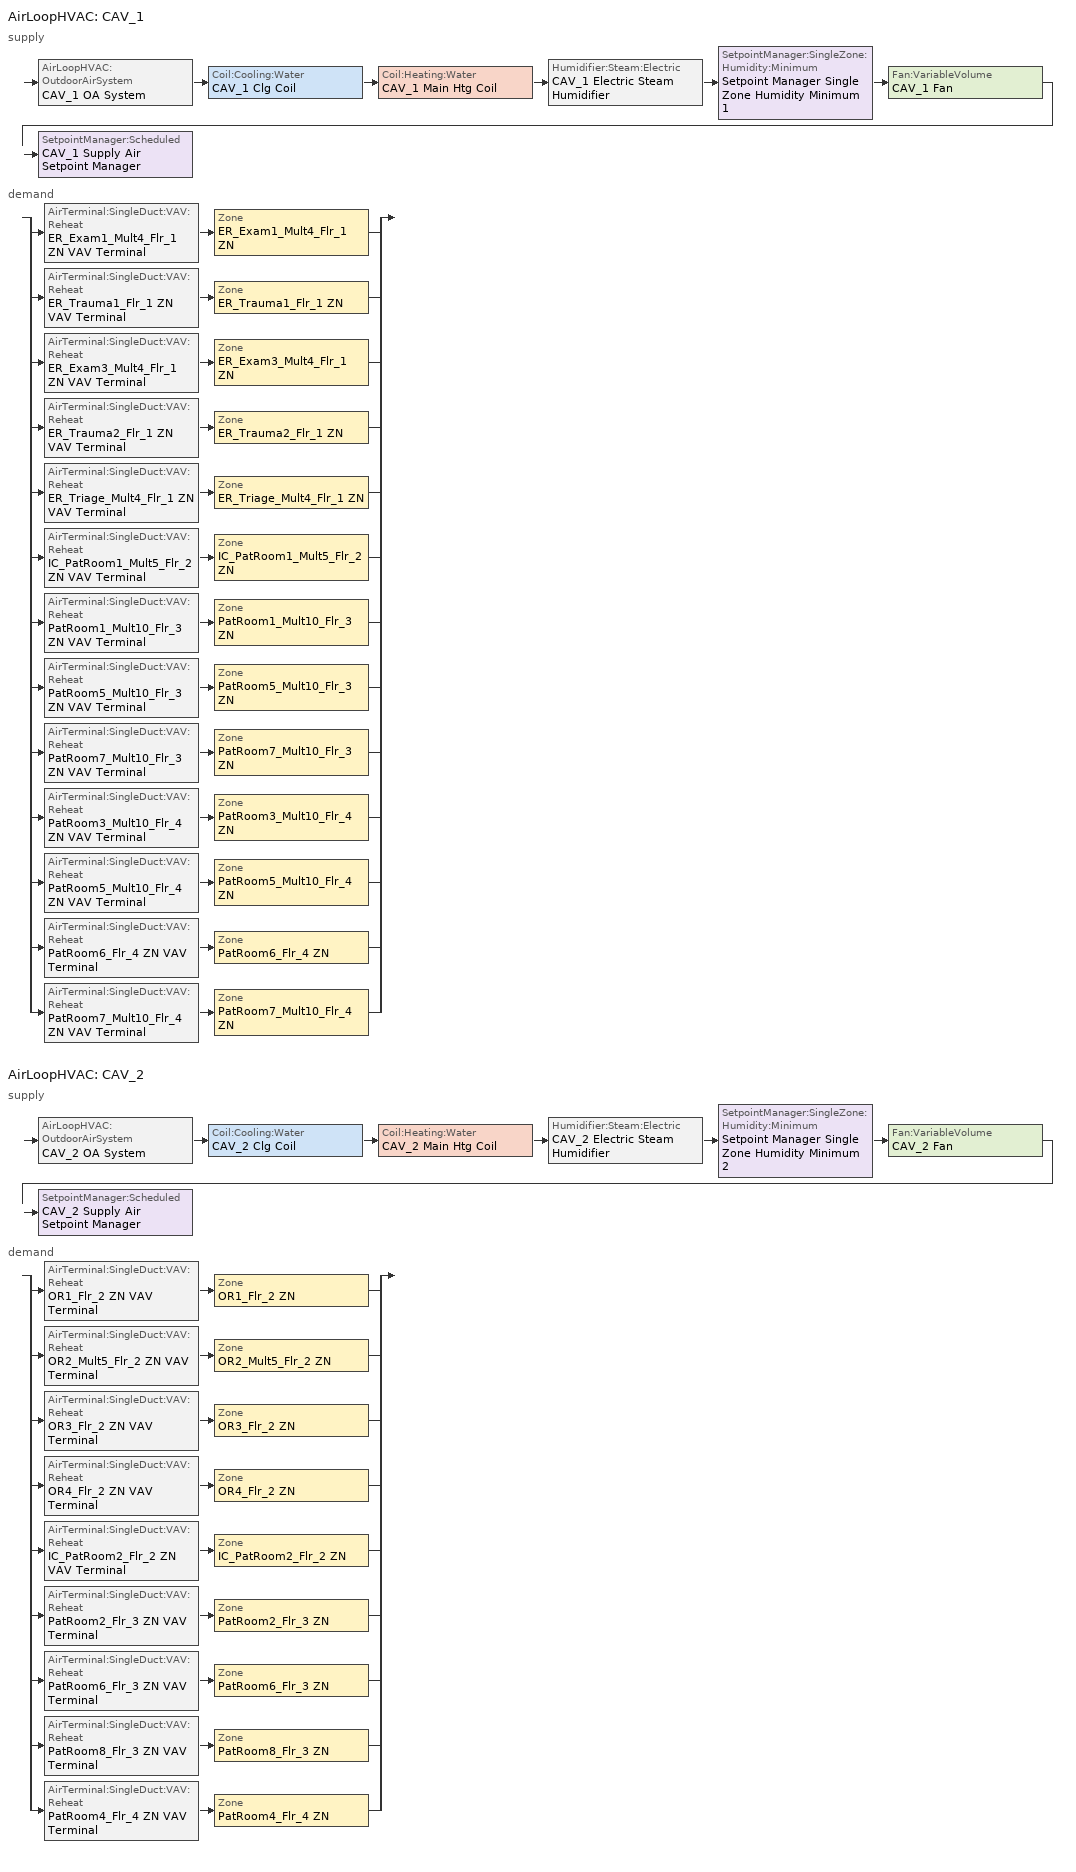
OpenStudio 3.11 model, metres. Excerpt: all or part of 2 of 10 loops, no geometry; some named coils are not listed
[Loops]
AirLoopHVAC 'CAV_1'
 supply: AirLoopHVAC:OutdoorAirSystem 'CAV_1 OA System' > Coil:Cooling:Water 'CAV_1 Clg Coil' > Coil:Heating:Water 'CAV_1 Main Htg Coil' > Humidifier:Steam:Electric 'CAV_1 Electric Steam Humidifier' > SetpointManager:SingleZone:Humidity:Minimum 'Setpoint Manager Single Zone Humidity Minimum 1' > Fan:VariableVolume 'CAV_1 Fan' > SetpointManager:Scheduled 'CAV_1 Supply Air Setpoint Manager'
 demand: split
  | AirTerminal:SingleDuct:VAV:Reheat 'ER_Exam1_Mult4_Flr_1 ZN VAV Terminal' > Zone 'ER_Exam1_Mult4_Flr_1 ZN'
  | AirTerminal:SingleDuct:VAV:Reheat 'ER_Trauma1_Flr_1 ZN VAV Terminal' > Zone 'ER_Trauma1_Flr_1 ZN'
  | AirTerminal:SingleDuct:VAV:Reheat 'ER_Exam3_Mult4_Flr_1 ZN VAV Terminal' > Zone 'ER_Exam3_Mult4_Flr_1 ZN'
  | AirTerminal:SingleDuct:VAV:Reheat 'ER_Trauma2_Flr_1 ZN VAV Terminal' > Zone 'ER_Trauma2_Flr_1 ZN'
  | AirTerminal:SingleDuct:VAV:Reheat 'ER_Triage_Mult4_Flr_1 ZN VAV Terminal' > Zone 'ER_Triage_Mult4_Flr_1 ZN'
  | AirTerminal:SingleDuct:VAV:Reheat 'IC_PatRoom1_Mult5_Flr_2 ZN VAV Terminal' > Zone 'IC_PatRoom1_Mult5_Flr_2 ZN'
  | AirTerminal:SingleDuct:VAV:Reheat 'PatRoom1_Mult10_Flr_3 ZN VAV Terminal' > Zone 'PatRoom1_Mult10_Flr_3 ZN'
  | AirTerminal:SingleDuct:VAV:Reheat 'PatRoom5_Mult10_Flr_3 ZN VAV Terminal' > Zone 'PatRoom5_Mult10_Flr_3 ZN'
  | AirTerminal:SingleDuct:VAV:Reheat 'PatRoom7_Mult10_Flr_3 ZN VAV Terminal' > Zone 'PatRoom7_Mult10_Flr_3 ZN'
  | AirTerminal:SingleDuct:VAV:Reheat 'PatRoom3_Mult10_Flr_4 ZN VAV Terminal' > Zone 'PatRoom3_Mult10_Flr_4 ZN'
  | AirTerminal:SingleDuct:VAV:Reheat 'PatRoom5_Mult10_Flr_4 ZN VAV Terminal' > Zone 'PatRoom5_Mult10_Flr_4 ZN'
  | AirTerminal:SingleDuct:VAV:Reheat 'PatRoom6_Flr_4 ZN VAV Terminal' > Zone 'PatRoom6_Flr_4 ZN'
  | AirTerminal:SingleDuct:VAV:Reheat 'PatRoom7_Mult10_Flr_4 ZN VAV Terminal' > Zone 'PatRoom7_Mult10_Flr_4 ZN'
AirLoopHVAC 'CAV_2'
 supply: AirLoopHVAC:OutdoorAirSystem 'CAV_2 OA System' > Coil:Cooling:Water 'CAV_2 Clg Coil' > Coil:Heating:Water 'CAV_2 Main Htg Coil' > Humidifier:Steam:Electric 'CAV_2 Electric Steam Humidifier' > SetpointManager:SingleZone:Humidity:Minimum 'Setpoint Manager Single Zone Humidity Minimum 2' > Fan:VariableVolume 'CAV_2 Fan' > SetpointManager:Scheduled 'CAV_2 Supply Air Setpoint Manager'
 demand: split
  | AirTerminal:SingleDuct:VAV:Reheat 'OR1_Flr_2 ZN VAV Terminal' > Zone 'OR1_Flr_2 ZN'
  | AirTerminal:SingleDuct:VAV:Reheat 'OR2_Mult5_Flr_2 ZN VAV Terminal' > Zone 'OR2_Mult5_Flr_2 ZN'
  | AirTerminal:SingleDuct:VAV:Reheat 'OR3_Flr_2 ZN VAV Terminal' > Zone 'OR3_Flr_2 ZN'
  | AirTerminal:SingleDuct:VAV:Reheat 'OR4_Flr_2 ZN VAV Terminal' > Zone 'OR4_Flr_2 ZN'
  | AirTerminal:SingleDuct:VAV:Reheat 'IC_PatRoom2_Flr_2 ZN VAV Terminal' > Zone 'IC_PatRoom2_Flr_2 ZN'
  | AirTerminal:SingleDuct:VAV:Reheat 'PatRoom2_Flr_3 ZN VAV Terminal' > Zone 'PatRoom2_Flr_3 ZN'
  | AirTerminal:SingleDuct:VAV:Reheat 'PatRoom6_Flr_3 ZN VAV Terminal' > Zone 'PatRoom6_Flr_3 ZN'
  | AirTerminal:SingleDuct:VAV:Reheat 'PatRoom8_Flr_3 ZN VAV Terminal' > Zone 'PatRoom8_Flr_3 ZN'
  | AirTerminal:SingleDuct:VAV:Reheat 'PatRoom4_Flr_4 ZN VAV Terminal' > Zone 'PatRoom4_Flr_4 ZN'
[Sizing:Zone] Zone Cooling Design Supply Air Temperature Input Method=SupplyAirTemperature; Zone Cooling Design Supply Air Temperature {C}=12.7778; Zone Cooling Design Supply Air Temperature Difference {deltaC}=11.11; Zone Heating Design Supply Air Temperature Input Method=SupplyAirTemperature; Zone Heating Design Supply Air Temperature {C}=40; Zone Heating Design Supply Air Temperature Difference {deltaC}=11.11; Zone Cooling Design Supply Air Humidity Ratio {kg-H2O/kg-air}=0.0085; Zone Heating Design Supply Air Humidity Ratio {kg-H2O/kg-air}=0.008; Cooling Design Air Flow Method=DesignDayWithLimit; Heating Design Air Flow Method=DesignDay; Heating Maximum Air Flow Fraction=1; Account for Dedicated Outdoor Air System=No; Dedicated Outdoor Air System Control Strategy=NeutralSupplyAir; Dedicated Outdoor Air Low Setpoint Temperature for Design {C}=autosize; Dedicated Outdoor Air High Setpoint Temperature for Design {C}=autosize; Zone Load Sizing Method=Sensible Load Only No Latent Load; Zone Latent Cooling Design Supply Air Humidity Ratio Input Method=HumidityRatioDifference; Zone Cooling Design Supply Air Humidity Ratio Difference {kgWater/kgDryAir}=0.005; Zone Latent Heating Design Supply Air Humidity Ratio Input Method=HumidityRatioDifference; Zone Humidification Design Supply Air Humidity Ratio Difference {kgWater/kgDryAir}=0.005; Design Minimum Zone Ventilation Efficiency=0; Sizing Option=Coincident; Heating Coil Sizing Method=None; Maximum Heating Capacity To Cooling Load Sizing Ratio {W/W}=1
ER_Exam1_Mult4_Flr_1 ZN; ER_Exam3_Mult4_Flr_1 ZN; ER_Trauma1_Flr_1 ZN; ER_Trauma2_Flr_1 ZN; ER_Triage_Mult4_Flr_1 ZN; IC_PatRoom1_Mult5_Flr_2 ZN; IC_PatRoom2_Flr_2 ZN; OR1_Flr_2 ZN; OR2_Mult5_Flr_2 ZN; OR3_Flr_2 ZN; OR4_Flr_2 ZN; PatRoom1_Mult10_Flr_3 ZN; PatRoom2_Flr_3 ZN; PatRoom3_Mult10_Flr_4 ZN; PatRoom4_Flr_4 ZN; PatRoom5_Mult10_Flr_3 ZN; PatRoom5_Mult10_Flr_4 ZN; PatRoom6_Flr_3 ZN; PatRoom6_Flr_4 ZN; PatRoom7_Mult10_Flr_3 ZN; PatRoom7_Mult10_Flr_4 ZN; PatRoom8_Flr_3 ZN
[Zone equipment]
ER_Exam1_Mult4_Flr_1 ZN: ER_Exam1_Mult4_Flr_1 ZN VAV Terminal
ER_Exam3_Mult4_Flr_1 ZN: ER_Exam3_Mult4_Flr_1 ZN VAV Terminal
ER_Trauma1_Flr_1 ZN: ER_Trauma1_Flr_1 ZN VAV Terminal
ER_Trauma2_Flr_1 ZN: ER_Trauma2_Flr_1 ZN VAV Terminal
ER_Triage_Mult4_Flr_1 ZN: ER_Triage_Mult4_Flr_1 ZN VAV Terminal
IC_PatRoom1_Mult5_Flr_2 ZN: IC_PatRoom1_Mult5_Flr_2 ZN VAV Terminal
IC_PatRoom2_Flr_2 ZN: IC_PatRoom2_Flr_2 ZN VAV Terminal
OR1_Flr_2 ZN: OR1_Flr_2 ZN VAV Terminal
OR2_Mult5_Flr_2 ZN: OR2_Mult5_Flr_2 ZN VAV Terminal
OR3_Flr_2 ZN: OR3_Flr_2 ZN VAV Terminal
OR4_Flr_2 ZN: OR4_Flr_2 ZN VAV Terminal
PatRoom1_Mult10_Flr_3 ZN: PatRoom1_Mult10_Flr_3 ZN VAV Terminal
PatRoom2_Flr_3 ZN: PatRoom2_Flr_3 ZN VAV Terminal
PatRoom3_Mult10_Flr_4 ZN: PatRoom3_Mult10_Flr_4 ZN VAV Terminal
PatRoom4_Flr_4 ZN: PatRoom4_Flr_4 ZN VAV Terminal
PatRoom5_Mult10_Flr_3 ZN: PatRoom5_Mult10_Flr_3 ZN VAV Terminal
PatRoom5_Mult10_Flr_4 ZN: PatRoom5_Mult10_Flr_4 ZN VAV Terminal
PatRoom6_Flr_3 ZN: PatRoom6_Flr_3 ZN VAV Terminal
PatRoom6_Flr_4 ZN: PatRoom6_Flr_4 ZN VAV Terminal
PatRoom7_Mult10_Flr_3 ZN: PatRoom7_Mult10_Flr_3 ZN VAV Terminal
PatRoom7_Mult10_Flr_4 ZN: PatRoom7_Mult10_Flr_4 ZN VAV Terminal
PatRoom8_Flr_3 ZN: PatRoom8_Flr_3 ZN VAV Terminal
[SetpointManager:Scheduled] Control Variable=Temperature; Schedule=Supply Air Temp - 55.0F
Name | Setpoint Node or NodeList
CAV_1 Supply Air Setpoint Manager | CAV_1 Supply Outlet Node
CAV_2 Supply Air Setpoint Manager | CAV_2 Supply Outlet Node
[AirLoopHVAC] Availability Schedule=Hospital HVACOperationSchd; Design Supply Air Flow Rate {m3/s}=autosize; Design Return Air Flow Fraction of Supply Air Flow=1
CAV_1; CAV_2
[Sizing:System] Type of Load to Size On=Sensible; Design Outdoor Air Flow Rate {m3/s}=Autosize; Central Heating Maximum System Air Flow Ratio=1; Preheat Design Temperature {C}=7.22222; Preheat Design Humidity Ratio {kg-H2O/kg-Air}=0.008; Precool Design Temperature {C}=12.7778; Precool Design Humidity Ratio {kg-H2O/kg-Air}=0.008; Central Cooling Design Supply Air Temperature {C}=12.7778; Central Heating Design Supply Air Temperature {C}=12.7778; Sizing Option=NonCoincident; 100% Outdoor Air in Cooling=No; 100% Outdoor Air in Heating=No; Central Cooling Design Supply Air Humidity Ratio {kg-H2O/kg-Air}=0.0085; Central Heating Design Supply Air Humidity Ratio {kg-H2O/kg-Air}=0.008; Cooling Design Air Flow Method=DesignDay; Heating Design Air Flow Method=DesignDay; System Outdoor Air Method=Standard62.1VentilationRateProcedure; Zone Maximum Outdoor Air Fraction=1; Cooling Supply Air Flow Rate Per Floor Area {m3/s-m2}=0.00996765; Cooling Fraction of Autosized Cooling Supply Air Flow Rate=1; Cooling Supply Air Flow Rate Per Unit Cooling Capacity {m3/s-W}=3.94755e-05; Heating Supply Air Flow Rate Per Floor Area {m3/s-m2}=0.00996765; Heating Fraction of Autosized Heating Supply Air Flow Rate=1; Heating Fraction of Autosized Cooling Supply Air Flow Rate=1; Heating Supply Air Flow Rate Per Unit Heating Capacity {m3/s-W}=3.15882e-05; Cooling Design Capacity Method=CoolingDesignCapacity; Cooling Design Capacity {W}=autosize; Cooling Design Capacity Per Floor Area {W/m2}=234.7; Fraction of Autosized Cooling Design Capacity=1; Heating Design Capacity Method=HeatingDesignCapacity; Heating Design Capacity {W}=autosize; Heating Design Capacity Per Floor Area {W/m2}=157; Fraction of Autosized Heating Design Capacity=1; Central Cooling Capacity Control Method=OnOff; Occupant Diversity=autosize; Heating Coil Sizing Method=None; Maximum Heating Capacity To Cooling Capacity Sizing Ratio {W/W}=1
CAV_1; CAV_2
[Fan:VariableVolume] Availability Schedule=Always On Discrete; Maximum Flow Rate {m3/s}=Autosize; Fan Power Minimum Flow Rate Input Method=Fraction; Fan Power Minimum Flow Fraction=0.25; Fan Power Minimum Air Flow Rate {m3/s}=0; Motor In Airstream Fraction=1; Fan Power Coefficient 1=0.189848; Fan Power Coefficient 2=0.31447; Fan Power Coefficient 3=0.495682; Fan Power Coefficient 4=0; Fan Power Coefficient 5=0
Name | Fan Total Efficiency | Pressure Rise {Pa} | Motor Efficiency
CAV_1 Fan | 0.6045 | 1389.92 | 0.93
CAV_2 Fan | 0.6006 | 1574.24 | 0.924
[Controller:OutdoorAir] Minimum Outdoor Air Flow Rate {m3/s}=autosize; Maximum Outdoor Air Flow Rate {m3/s}=Autosize; Economizer Control Type=NoEconomizer; Economizer Control Action Type=ModulateFlow; Economizer Maximum Limit Dry-Bulb Temperature {C}=12.7778; Economizer Maximum Limit Enthalpy {J/kg}=64000; Lockout Type=LockoutWithHeating; Minimum Limit Type=FixedMinimum; Minimum Outdoor Air Schedule=Always On Discrete; High Humidity Control=No; High Humidity Outdoor Air Flow Ratio=1; Control High Indoor Humidity Based on Outdoor Humidity Ratio=Yes; Heat Recovery Bypass Control Type=BypassWhenWithinEconomizerLimits; Economizer Operation Staging=InterlockedWithMechanicalCooling
Name | Controller Mechanical Ventilation
CAV_1 OA Controller | CAV_1 Vent Controller
CAV_2 OA Controller | CAV_2 Vent Controller
[Controller:MechanicalVentilation] Availability Schedule=Always On Discrete; System Outdoor Air Method=ZoneSum
CAV_1 Vent Controller; CAV_2 Vent Controller
[AirLoopHVAC:OutdoorAirSystem]
Name | Controller
CAV_1 OA System | CAV_1 OA Controller
CAV_2 OA System | CAV_2 OA Controller
[AirTerminal:SingleDuct:VAV:Reheat] Availability Schedule=Always On Discrete; Maximum Air Flow Rate {m3/s}=AutoSize; Zone Minimum Air Flow Input Method=Constant; Constant Minimum Air Flow Fraction=1; Fixed Minimum Air Flow Rate {m3/s}=0; Maximum Hot Water or Steam Flow Rate {m3/s}=AutoSize; Minimum Hot Water or Steam Flow Rate {m3/s}=0; Convergence Tolerance=0.001; Damper Heating Action=Normal; Maximum Flow per Zone Floor Area During Reheat {m3/s-m2}=AutoSize; Maximum Flow Fraction During Reheat=AutoSize; Maximum Reheat Air Temperature {C}=40; Control For Outdoor Air=No
Name | Reheat Coil
ER_Exam1_Mult4_Flr_1 ZN VAV Terminal | ER_Exam1_Mult4_Flr_1 ZN Reheat Coil
ER_Trauma1_Flr_1 ZN VAV Terminal | ER_Trauma1_Flr_1 ZN Reheat Coil
ER_Exam3_Mult4_Flr_1 ZN VAV Terminal | ER_Exam3_Mult4_Flr_1 ZN Reheat Coil
ER_Trauma2_Flr_1 ZN VAV Terminal | ER_Trauma2_Flr_1 ZN Reheat Coil
ER_Triage_Mult4_Flr_1 ZN VAV Terminal | ER_Triage_Mult4_Flr_1 ZN Reheat Coil
IC_PatRoom1_Mult5_Flr_2 ZN VAV Terminal | IC_PatRoom1_Mult5_Flr_2 ZN Reheat Coil
PatRoom1_Mult10_Flr_3 ZN VAV Terminal | PatRoom1_Mult10_Flr_3 ZN Reheat Coil
PatRoom5_Mult10_Flr_3 ZN VAV Terminal | PatRoom5_Mult10_Flr_3 ZN Reheat Coil
PatRoom7_Mult10_Flr_3 ZN VAV Terminal | PatRoom7_Mult10_Flr_3 ZN Reheat Coil
PatRoom3_Mult10_Flr_4 ZN VAV Terminal | PatRoom3_Mult10_Flr_4 ZN Reheat Coil
PatRoom5_Mult10_Flr_4 ZN VAV Terminal | PatRoom5_Mult10_Flr_4 ZN Reheat Coil
PatRoom6_Flr_4 ZN VAV Terminal | PatRoom6_Flr_4 ZN Reheat Coil
PatRoom7_Mult10_Flr_4 ZN VAV Terminal | PatRoom7_Mult10_Flr_4 ZN Reheat Coil
OR1_Flr_2 ZN VAV Terminal | OR1_Flr_2 ZN Reheat Coil
OR2_Mult5_Flr_2 ZN VAV Terminal | OR2_Mult5_Flr_2 ZN Reheat Coil
OR3_Flr_2 ZN VAV Terminal | OR3_Flr_2 ZN Reheat Coil
OR4_Flr_2 ZN VAV Terminal | OR4_Flr_2 ZN Reheat Coil
IC_PatRoom2_Flr_2 ZN VAV Terminal | IC_PatRoom2_Flr_2 ZN Reheat Coil
PatRoom2_Flr_3 ZN VAV Terminal | PatRoom2_Flr_3 ZN Reheat Coil
PatRoom6_Flr_3 ZN VAV Terminal | PatRoom6_Flr_3 ZN Reheat Coil
PatRoom8_Flr_3 ZN VAV Terminal | PatRoom8_Flr_3 ZN Reheat Coil
PatRoom4_Flr_4 ZN VAV Terminal | PatRoom4_Flr_4 ZN Reheat Coil
[Humidifier:Steam:Electric] Rated Capacity {m3/s}=3.72e-05; Rated Power {W}=100000
CAV_1 Electric Steam Humidifier; CAV_2 Electric Steam Humidifier
[SetpointManager:SingleZone:Humidity:Minimum] Control Variable=MinimumHumidityRatio
Name | Setpoint Node or NodeList | Control Zone
Setpoint Manager Single Zone Humidity Minimum 1 | CAV_1 Electric Steam Humidifier Outlet Air Node | ER_Exam3_Mult4_Flr_1 ZN
Setpoint Manager Single Zone Humidity Minimum 2 | CAV_2 Electric Steam Humidifier Outlet Air Node | OR2_Mult5_Flr_2 ZN
[Schedule:Constant]
Always On Discrete: Value=1
[Schedule:Ruleset]
Name | Default Day Schedule | Summer Design Day Schedule | Winter Design Day Schedule
Hospital HVACOperationSchd | Hospital HVACOperationSchd Default | Hospital HVACOperationSchd Summer Design Day | Hospital HVACOperationSchd Winter Design Day
Supply Air Temp - 55.0F | Supply Air Temp - 55.0F Default
[Schedule:Day]
Hospital HVACOperationSchd Default; Hospital HVACOperationSchd Winter Design Day; Hospital HVACOperationSchd Summer Design Day: No, 24, 0, 1
Supply Air Temp - 55.0F Default: 24, 0, 12.7778
